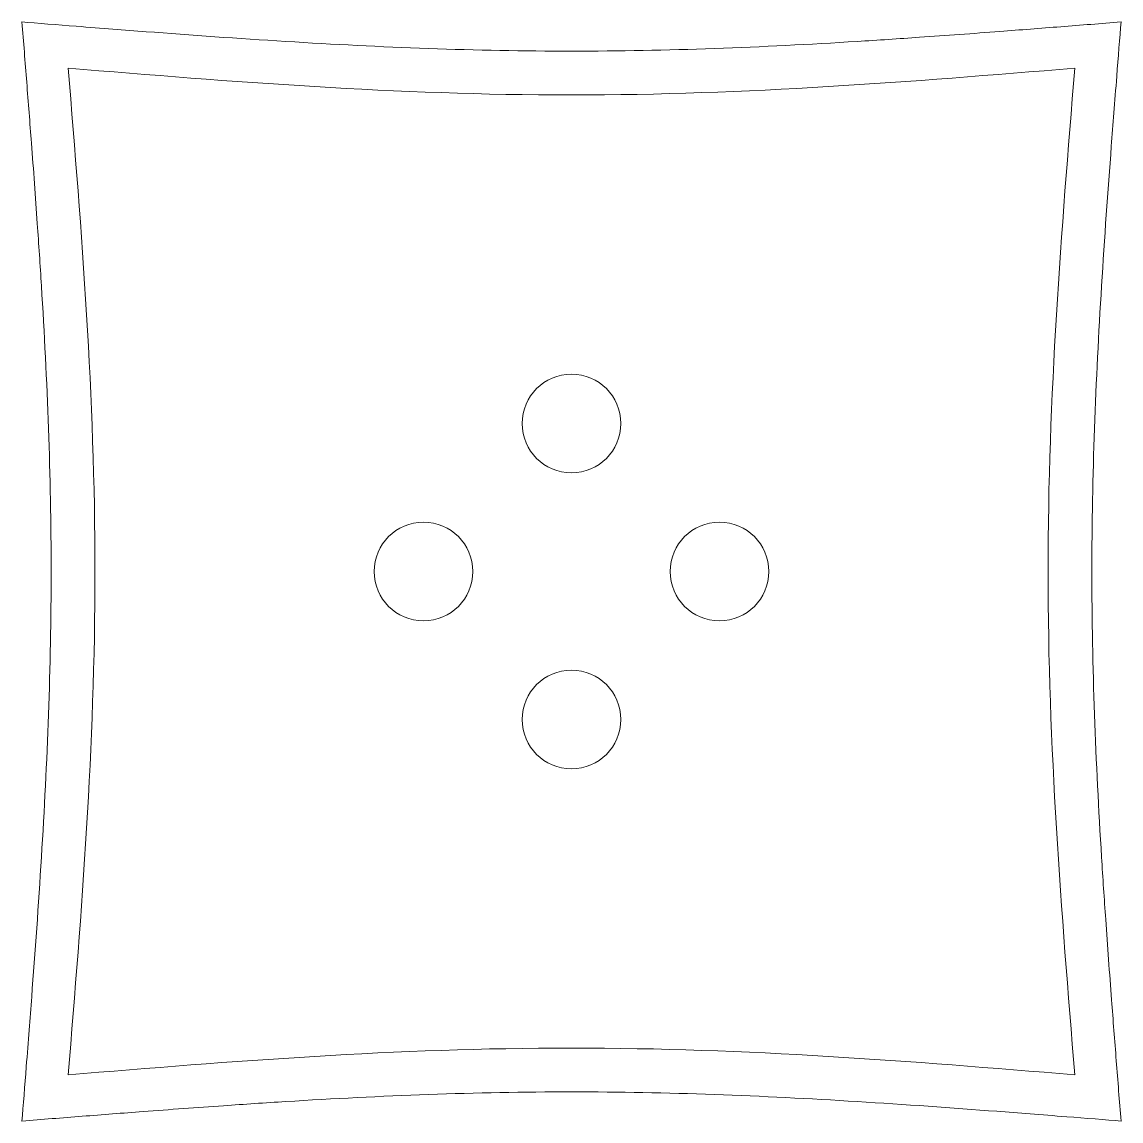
# Model space of a CAD drawing. Header units: millimetres. Extents: x 326 to 493, y 535 to 702.
import ezdxf

# ---------------------------------------------------------------- set-up
doc = ezdxf.new("R2010")
doc.units = ezdxf.units.MM

msp = doc.modelspace()

# ---------------------------------------------------------------- linework, layer by layer
at = {"color": 7, "linetype": 'Continuous', "lineweight": 18}
for centre in [(409.6, 641.06), (387.1, 618.56), (432.1, 618.56), (409.6, 596.06)]:
    msp.add_circle(centre, 7.5, dxfattribs=at)
at = {"color": 5, "linetype": 'Continuous', "lineweight": 0}
for points, knots in [([(326.06, 702.1), (328.37, 701.92), (336.01, 701.32), (348.1, 700.37), (366.16, 699.07), (387.86, 697.95), (409.6, 697.53), (431.34, 697.95), (448.96, 698.86), (463.42, 699.82), (473.71, 700.58), (484, 701.38), (490.09, 701.86), (493.14, 702.1)], [0, 0, 0, 0, 0.045534, 0.11046, 0.240293, 0.370112, 0.500012, 0.629904, 0.759716, 0.816348, 0.889545, 0.944783, 1, 1, 1, 1]), ([(326.06, 535.02), (326.24, 537.33), (326.84, 544.97), (327.79, 557.06), (329.09, 575.12), (330.21, 596.83), (330.63, 618.56), (330.21, 640.3), (329.3, 657.92), (328.34, 672.38), (327.58, 682.67), (326.78, 692.96), (326.3, 699.06), (326.06, 702.1)], [0, 0, 0, 0, 0.045534, 0.11046, 0.240293, 0.370112, 0.500012, 0.629904, 0.759716, 0.816348, 0.889545, 0.944783, 1, 1, 1, 1]), ([(493.14, 702.1), (492.96, 699.79), (492.36, 692.15), (491.41, 680.06), (490.11, 662), (488.99, 640.3), (488.57, 618.56), (488.99, 596.82), (489.9, 579.2), (490.86, 564.74), (491.62, 554.45), (492.42, 544.16), (492.9, 538.07), (493.14, 535.02)], [0, 0, 0, 0, 0.045534, 0.11046, 0.240293, 0.370112, 0.500012, 0.629904, 0.759716, 0.816348, 0.889545, 0.944783, 1, 1, 1, 1]), ([(333.09, 695.07), (357.91, 693.04), (382.74, 691.01), (436.46, 691.01), (461.28, 693.04), (486.11, 695.07)], [0, 0, 0, 0, 0.5, 0.5, 1, 1, 1, 1]), ([(333.09, 542.05), (335.12, 566.88), (337.15, 591.7), (337.15, 645.42), (335.12, 670.25), (333.09, 695.07)], [0, 0, 0, 0, 0.5, 0.5, 1, 1, 1, 1]), ([(486.11, 695.07), (484.08, 670.25), (482.05, 645.42), (482.05, 591.7), (484.08, 566.88), (486.11, 542.05)], [0, 0, 0, 0, 0.5, 0.5, 1, 1, 1, 1]), ([(486.11, 542.05), (461.28, 544.08), (436.46, 546.11), (382.74, 546.11), (357.91, 544.08), (333.09, 542.05)], [0, 0, 0, 0, 0.5, 0.5, 1, 1, 1, 1]), ([(493.14, 535.02), (490.83, 535.2), (483.19, 535.8), (471.1, 536.75), (453.04, 538.05), (431.33, 539.17), (409.6, 539.59), (387.86, 539.17), (370.24, 538.26), (355.78, 537.3), (345.49, 536.54), (335.2, 535.74), (329.1, 535.26), (326.06, 535.02)], [0, 0, 0, 0, 0.045534, 0.11046, 0.240293, 0.370112, 0.500012, 0.629904, 0.759716, 0.816348, 0.889545, 0.944783, 1, 1, 1, 1])]:
    msp.add_open_spline(points, degree=3, knots=knots, dxfattribs=at)

doc.saveas('drawing.dxf')
